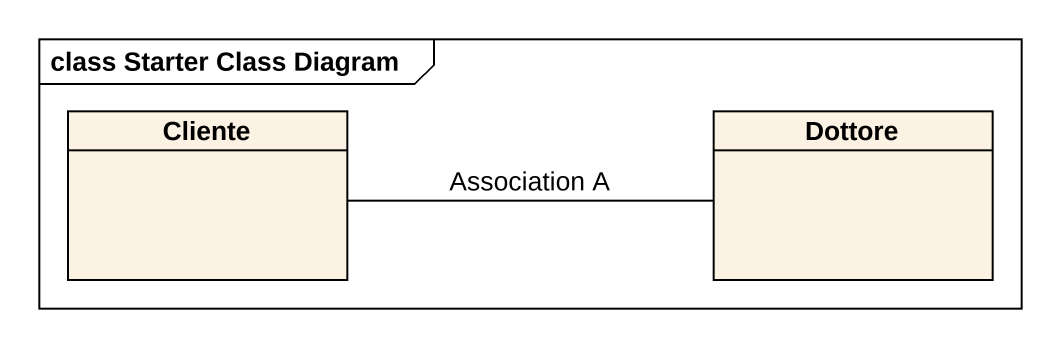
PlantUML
@startuml
mainframe class Starter Class Diagram
hide circle
hide empty members
class Cliente
class Dottore
Cliente -right- Dottore : Association A
@enduml
